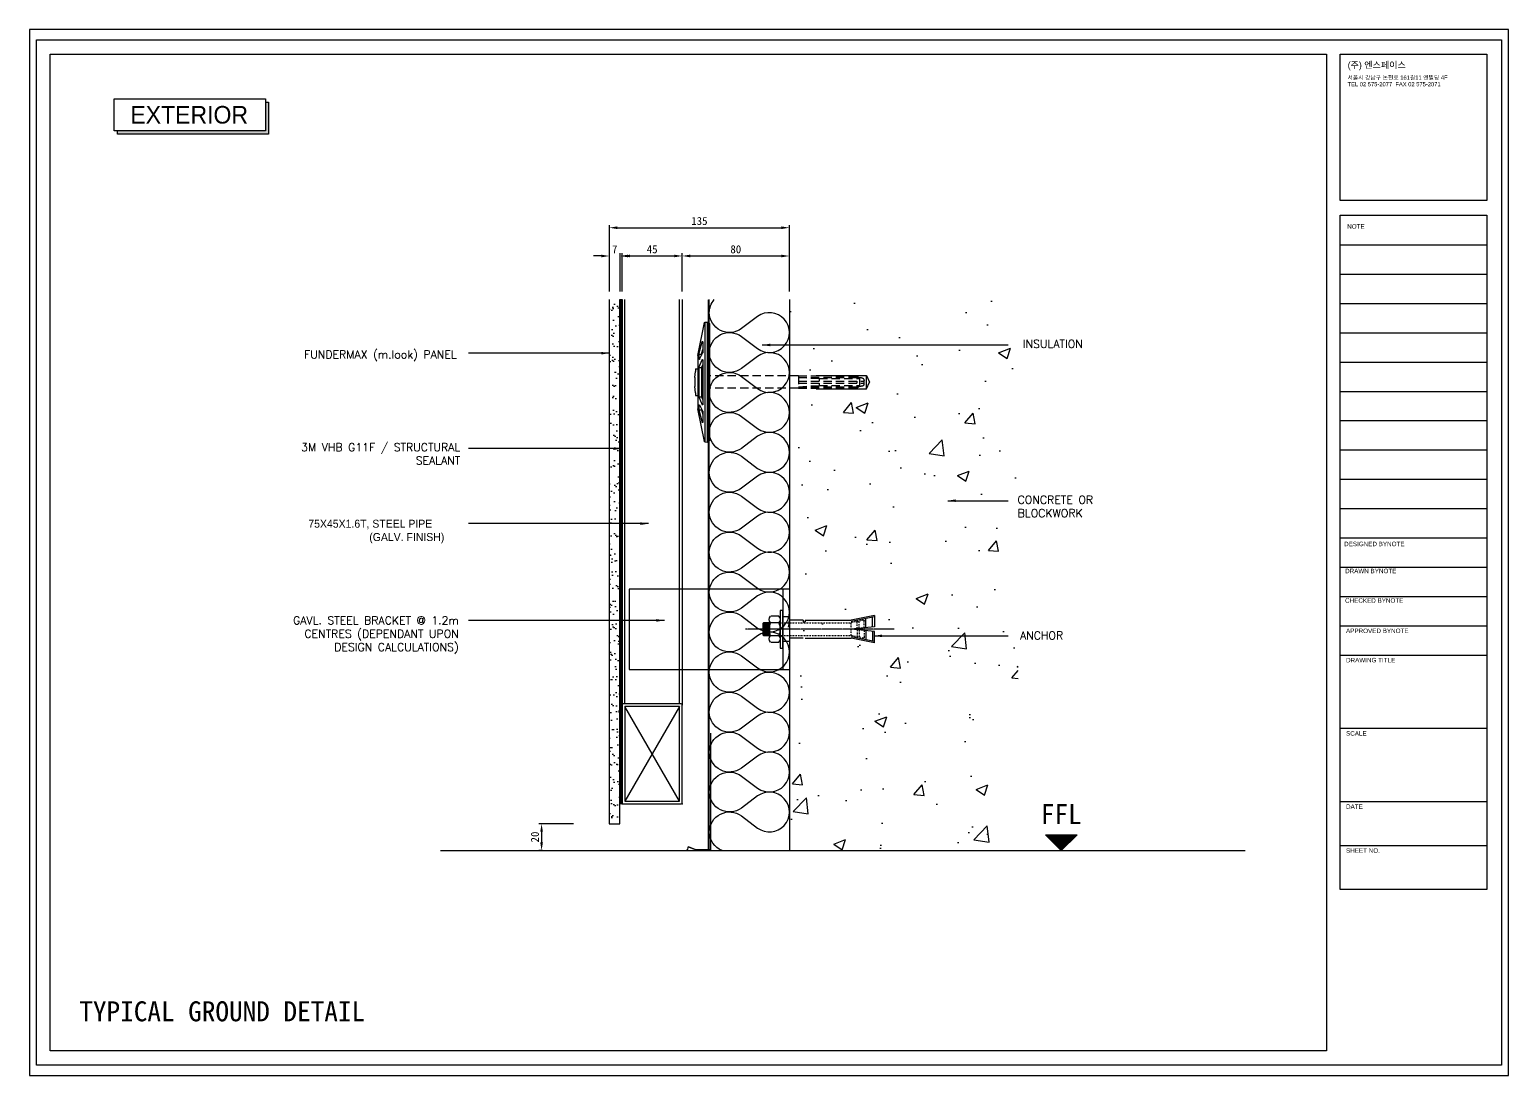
# Model space of a CAD drawing. Header units: millimetres. Extents: x 6755 to 21493, y 282 to 5565.
# Drawn here: x 15949 to 17057, y 282 to 1066 of the extents above; entities that cross this region are included whole.
import ezdxf
from ezdxf.enums import TextEntityAlignment as Align

# ---------------------------------------------------------------- set-up
doc = ezdxf.new("R2010")
doc.units = ezdxf.units.MM
doc.header["$MEASUREMENT"] = 0
for name, pattern in [('CENTER', [7.75, 7.25, -0.25, 0, -0.25]), ('DASHDOTX2', [2, 1, -0.5, 0, -0.5]), ('HIDDEN', [0.375, 0.25, -0.125])]:
    doc.linetypes.add(name, pattern=pattern)
for name, color, linetype in [('2', 2, 'Continuous'), ('3', 3, 'Continuous'), ('Bolt', 1, 'Continuous'), ('BREATHER', 150, 'Continuous'), ('DIM', 1, 'Continuous'), ('Dims', 1, 'Continuous'), ('Dämmstoff Miwo', 6, 'Continuous'), ('INSULATION', 2, 'Continuous'), ('Pressings', 3, 'Continuous'), ('Structure', 6, 'Continuous'), ('Vermin Mesh', 7, 'Continuous')]:
    doc.layers.add(name, color=color, linetype=linetype)
for name, color, linetype, true_color in [('4', 4, 'Continuous', 0x00ffff), ('Components', 7, 'Continuous', 0x000000), ('nt', 7, 'Continuous', 0x994c00), ('NT Panel', 7, 'Continuous', 0xbfff7f), ('TE 07', 7, 'Continuous', 0x000000), ('TEXT', 2, 'Continuous', 0xffff00)]:
    doc.layers.add(name, color=color, linetype=linetype, true_color=true_color)
doc.styles.add('Arial', font='arial.ttf')
doc.styles.add('HY울릉도L', font='Dotum.ttf')
doc.styles.add('style1', font='simplex.shx')
doc.dimstyles.new('Telling', dxfattribs={"dimscale": 2, "dimtxt": 3, "dimasz": 3, "dimexe": 1, "dimexo": 3, "dimgap": 1, "dimtad": 1, "dimdec": 1, "dimrnd": 1, "dimdsep": 46, "dimtxsty": 'Standard', "dimcen": 3, "dimclrd": 1, "dimclre": 1, "dimclrt": 2, "dimadec": 0, "dimazin": 0, "dimtfac": 1, "dimtdec": 1, "dimtofl": 0, "dimtmove": 0, "dimatfit": 0, "dimfxl": 1, "dimtolj": 1, "dimtzin": 0, "dimlwe": -1, "dimarcsym": 0})

# ---------------------------------------------------------------- blocks, each defined once
blk = doc.blocks.new('AL-TEMPLATE')
at = {"color": 9, "true_color": 0xc0c0c0}
for p, q in [((2716.82, 1392.97), (2800.02, 1392.97)), ((2716.82, 1376.33), (2800.02, 1376.33)), ((2716.82, 1359.69), (2800.02, 1359.69)), ((2716.82, 1343.05), (2800.02, 1343.05)), ((2716.82, 1326.41), (2800.02, 1326.41)), ((2716.82, 1309.77), (2800.02, 1309.77)), ((2716.82, 1293.13), (2800.02, 1293.13)), ((2716.82, 1276.49), (2800.02, 1276.49)), ((2716.82, 1259.85), (2800.02, 1259.85)), ((2716.82, 1243.21), (2800.02, 1243.21)), ((2716.82, 1209.93), (2800.02, 1209.93)), ((2716.82, 1193.29), (2800.02, 1193.29)), ((2716.82, 1176.65), (2800.02, 1176.65)), ((2716.82, 1118.41), (2800.02, 1118.41)), ((2716.82, 1076.81), (2800.02, 1076.81)), ((2716.82, 1051.85), (2800.02, 1051.85))]:
    blk.add_line(p, q, dxfattribs=at)
for points in [[(1976.34, 1509.45), (2808.34, 1509.45), (2808.34, 927.05), (1976.34, 927.05)], [(2716.82, 1501.32), (2800.02, 1501.32), (2800.02, 1418.12), (2716.82, 1418.12)], [(2716.82, 1409.8), (2800.02, 1409.8), (2800.02, 1026.89), (2716.82, 1026.89)]]:
    blk.add_lwpolyline(points, close=True, dxfattribs=at)
for points in [[(2716.82, 1226.57), (2800.02, 1226.57)], [(2716.82, 1160.01), (2800.02, 1160.01)]]:
    blk.add_lwpolyline(points, dxfattribs=at)
at = {"layer": 'nt', "color": 254, "linetype": 'Continuous', "true_color": 0xd6d6d6}
blk.add_lwpolyline([(1972.34, 1515.25), (1972.34, 921.25), (2812.34, 921.25), (2812.34, 1515.25)], close=True, dxfattribs=at)
at = {"layer": 'TE 07'}
blk.add_lwpolyline([(1984.07, 1501.32), (2709.08, 1501.32), (2709.08, 935.18), (1984.07, 935.18)], close=True, dxfattribs=at)
at = {"color": 150, "true_color": 0x007fff, "insert": (2721.06, 1496.93), "char_height": 3.6698, "width": 35.1369, "attachment_point": 1, "line_spacing_factor": 0.963855}
blk.add_mtext('\\fExpo M;(주) 엔스페이스', dxfattribs=at)
at = {"color": 7, "true_color": 0xffffff, "insert": (2720.94, 1489.17), "char_height": 2.3487, "width": 61.8214, "attachment_point": 1, "line_spacing_factor": 0.963855, "style": 'Arial'}
blk.add_mtext('\\fArial;서울시 강남구 논현로 161길11 엔빌딩 4F\\PTEL 02 575-2077  FAX 02 575-2071', dxfattribs=at)
at = {"color": 9, "true_color": 0xc0c0c0, "char_height": 2.5559, "attachment_point": 1, "line_spacing_factor": 0.963855}
for s, insert, width in [('\\fArial;NOTE', (2720.76, 1404.73), 11.9173), ('\\fArial;DESIGNED BYNOTE', (2719.01, 1224.39), 36.0906), ('\\fArial;DRAWN BYNOTE', (2719.56, 1209.04), 30.9788), ('\\fArial;CHECKED BYNOTE', (2719.56, 1192.25), 35.0282), ('\\fArial;APPROVED BYNOTE', (2720.1, 1175.04), 37.5533), ('\\fArial;DRAWING TITLE', (2720.1, 1158.4), 29.8086), ('\\fArial;SCALE', (2720.1, 1116.8), 13.8111), ('\\fArial;DATE', (2720.1, 1075.2), 11.517), ('\\fArial;SHEET NO.', (2720.1, 1050.24), 21.1247)]:
    blk.add_mtext(s, dxfattribs=dict(at, insert=insert, width=width))
blk = doc.blocks.new('Invert_Level')
at = {"layer": 'TEXT'}
h = blk.add_hatch(dxfattribs=at)
h.set_pattern_fill('ANSI31', color=256, scale=0.005, style=0)
h.set_pattern_definition([(45, (-30.990377, 6.33909), (-0.01122532, 0.01122532), [])])
h.paths.add_polyline_path([(1.98, 1.96), (-1.98, 1.96), (0, 0)])
for p, q in [((-1.98, 1.96), (1.98, 1.96)), ((-1.98, 1.96), (0, 0)), ((0, 0), (1.98, 1.96)), ((-4.95, 0), (4.95, 0))]:
    blk.add_line(p, q, dxfattribs=at)
for tag, p in [('INVERTOF', (0, 7.74)), ('00.000', (0, 3.3))]:
    blk.add_attdef(tag, text='', height=2.5, dxfattribs=at).set_placement(p, align=Align.CENTER)
blk = doc.blocks.new('*D140')
at = {"layer": 'Defpoints', "color": 0, "transparency": 16777216}
for p in [(16362.5, 470.9), (16332.6, 450.9), (16339.2, 450.9)]:
    blk.add_point(p, dxfattribs=at)
at = {"layer": 'Dims', "color": 1, "transparency": 16777216}
for p, q in [((16356.5, 470.9), (16330.6, 470.9)), ((16333.2, 450.9), (16330.6, 450.9))]:
    blk.add_line(p, q, dxfattribs=at)
at = {"layer": 'Dims', "color": 1, "lineweight": -2, "transparency": 16777216}
blk.add_line((16332.6, 464.9), (16332.6, 456.9), dxfattribs=at)
at = {"layer": 'Dims', "color": 1, "transparency": 16777216}
for points in [[(16331.6, 464.9), (16333.6, 464.9), (16332.6, 470.9)], [(16331.6, 456.9), (16333.6, 456.9), (16332.6, 450.9)]]:
    blk.add_solid(points, dxfattribs=at)
at = {"layer": 'Dims', "color": 2, "transparency": 16777216, "insert": (16327.6, 461), "char_height": 6, "attachment_point": 5, "rotation": 90}
blk.add_mtext('\\A1;20', dxfattribs=at)
blk = doc.blocks.new('al-anchor')
at = {"layer": 'Bolt', "linetype": 'CENTER'}
blk.add_line((450.1, 842.4), (450.1, 731), dxfattribs=at)
at = {"layer": 'Bolt'}
for p, q in [((439.9, 827.7), (443.4, 810.2)), ((439.9, 827.7), (448.5, 827.7)), ((440.8, 827.7), (444.3, 810.3)), ((448.6, 826.2), (441.2, 826.2)), ((449.1, 821.3), (442.1, 821.3)), ((448.5, 827.7), (450.1, 810.2)), ((451.8, 827.7), (450.1, 810.2)), ((451.2, 821.3), (458.2, 821.3)), ((451.7, 826.2), (459.1, 826.2)), ((460.4, 827.7), (451.8, 827.7)), ((459.4, 827.7), (455.9, 810.3)), ((460.4, 827.7), (456.9, 810.3)), ((443.4, 775.8), (443.4, 810.2)), ((456.9, 775.8), (456.9, 810.3)), ((443.4, 774.2), (443.4, 763.9)), ((455.7, 774.2), (455.7, 775.8)), ((456.9, 775.8), (455.7, 775.8)), ((456.9, 774.2), (455.7, 774.2)), ((456.9, 774.2), (456.9, 763.9)), ((440.4, 749.9), (440.4, 755.9)), ((440.9, 763.9), (440.9, 758.9)), ((459.4, 763.9), (440.9, 763.9)), ((445.4, 744.4), (445.4, 755.9)), ((454.9, 755.9), (454.9, 744.4)), ((459.4, 763.9), (459.4, 758.9)), ((459.9, 755.9), (459.9, 749.9)), ((454.9, 748.9), (445.4, 748.9)), ((454.9, 748.4), (445.4, 748.4)), ((454.9, 747.9), (445.4, 747.9)), ((454.9, 747.4), (445.4, 747.4)), ((454.9, 746.9), (445.4, 746.9)), ((454.9, 746.4), (445.4, 746.4)), ((454.9, 745.9), (445.4, 745.9)), ((454.9, 745.4), (445.4, 745.4)), ((454.9, 744.9), (445.4, 744.9)), ((454.9, 744.4), (445.4, 744.4)), ((445.4, 744.4), (445.9, 743.9)), ((454.4, 743.9), (445.9, 743.9)), ((454.4, 743.9), (454.9, 744.4))]:
    blk.add_line(p, q, dxfattribs=at)
at = {"layer": 'Bolt', "linetype": 'DASHDOTX2'}
for p, q in [((443.5, 819.5), (445.3, 810.3)), ((449.2, 820), (444, 820)), ((449.6, 816.1), (444.1, 816.1)), ((449.7, 814.8), (444.4, 814.8)), ((445.4, 755.9), (445.4, 810.2)), ((445.4, 810.2), (454.9, 810.2)), ((450.6, 814.8), (455.9, 814.8)), ((450.7, 816.1), (456.1, 816.1)), ((451.1, 820), (456.3, 820)), ((454.9, 755.9), (454.9, 810.2)), ((456.8, 819.5), (455, 810.3))]:
    blk.add_line(p, q, dxfattribs=at)
at = {"layer": 'Bolt'}
blk.add_lwpolyline([(436, 758.9), (464, 758.9), (464, 756.9), (436, 756.9)], close=True, dxfattribs=at)
at = {"layer": 'Bolt', "linetype": 'DASHDOTX2'}
for centre, start, end in [((444, 819.5), 91.5299, 176.3045), ((456.3, 819.5), 3.6955, 88.4701)]:
    blk.add_arc(centre, 0.513, start, end, dxfattribs=at)
at = {"layer": 'Bolt'}
for centre, radius, start, end in [((442.9, 753.3), 3.58, 45.683, 134.317), ((450.1, 745.3), 11.6, 65.7903, 114.2097), ((457.4, 753.3), 3.58, 45.683, 134.317), ((442.9, 752.4), 3.58, 225.683, 314.317), ((450.1, 760.4), 11.6, 245.7903, 294.2097), ((457.4, 752.4), 3.58, 225.683, 314.317)]:
    blk.add_arc(centre, radius, start, end, dxfattribs=at)
blk = doc.blocks.new('Insulation Anchor')
at = {"layer": 'Components'}
for p, q in [((23834.6, 1327.2), (23832.3, 1322.3)), ((23834.6, 1317.3), (23832.3, 1322.3)), ((23834.6, 1317.3), (23834.6, 1327.2)), ((23872.3, 1327.2), (23834.6, 1327.2)), ((23872.3, 1317.3), (23834.6, 1317.3))]:
    blk.add_line(p, q, dxfattribs=at)
for points in [[(23953.9, 1367.3), (23952.3, 1366.3)], [(23952.3, 1366.3), (23952.3, 1278.3)], [(23953.9, 1367.3), (23953.9, 1277.3)], [(23955.6, 1367.2), (23953.9, 1367.3)], [(23955.6, 1367.2), (23955.6, 1277.5)], [(23955.9, 1366.9), (23955.9, 1366.9), (23955.9, 1366.9), (23955.9, 1367), (23955.8, 1367), (23955.8, 1367.1), (23955.7, 1367.1), (23955.6, 1367.2)], [(23960.9, 1342.3), (23955.9, 1366.9)], [(23957.8, 1352.5), (23957.8, 1352.5), (23957.8, 1352.6), (23957.8, 1352.7), (23957.7, 1352.7), (23957.6, 1352.7), (23957.6, 1352.7), (23957.5, 1352.7), (23957.4, 1352.6), (23957.3, 1352.5), (23957.3, 1352.5)], [(23957.3, 1352.5), (23957.3, 1344.1)], [(23958.2, 1343.1), (23957.3, 1346.6)], [(23957.3, 1344.1), (23957.4, 1343.9)], [(23959.7, 1339.4), (23957.4, 1343.9)], [(23960.1, 1343.1), (23957.8, 1352.5)], [(23958.2, 1343.1), (23958.2, 1342.4)], [(23960.1, 1343.1), (23958.2, 1343.1)], [(23960.1, 1343.1), (23960.1, 1339.5)], [(23960.9, 1342.3), (23960.9, 1302.3)], [(23957.8, 1339), (23957.8, 1339), (23957.8, 1339.1), (23957.7, 1339.1), (23957.7, 1339.2), (23957.6, 1339.2), (23957.6, 1339.2), (23957.5, 1339.2), (23957.5, 1339.1), (23957.4, 1339.1), (23957.4, 1339), (23957.3, 1339), (23957.3, 1339), (23957.3, 1338.9)], [(23957.3, 1338.9), (23957.3, 1305.3)], [(23960.1, 1333.1), (23958.2, 1333.1), (23957.3, 1335.3)], [(23960.1, 1333.1), (23957.8, 1339)], [(23958.2, 1333.1), (23958.2, 1311.2)], [(23959.7, 1339.4), (23959.7, 1339.4), (23959.7, 1339.3), (23959.8, 1339.3), (23959.8, 1339.3), (23959.9, 1339.3), (23960, 1339.3), (23960, 1339.3), (23960, 1339.3), (23960, 1339.4), (23960.1, 1339.4), (23960.1, 1339.5), (23960.1, 1339.5)], [(23960.1, 1333.1), (23960.1, 1311.2)], [(23962.6, 1332.3), (23960.9, 1332.3)], [(23962.6, 1332.3), (23962.6, 1330.3)], [(23958.2, 1327.2), (23957.3, 1327.2)], [(23963.1, 1325.6), (23962.6, 1330.3)], [(23963.1, 1325.6), (23963.1, 1318.9)], [(23958.2, 1317.4), (23957.3, 1317.4)], [(23960.1, 1311.2), (23958.2, 1311.2), (23957.3, 1309)], [(23960.1, 1311.2), (23957.8, 1305.2)], [(23962.6, 1312.3), (23960.9, 1312.3)], [(23962.6, 1314.3), (23963.1, 1318.9)], [(23962.6, 1314.3), (23962.6, 1312.3)], [(23955.9, 1277.7), (23960.9, 1302.3)], [(23957.3, 1305.3), (23957.3, 1305.2), (23957.4, 1305.2), (23957.4, 1305.1), (23957.5, 1305.1), (23957.5, 1305.1), (23957.6, 1305.1), (23957.6, 1305.1), (23957.7, 1305.1), (23957.7, 1305.1), (23957.8, 1305.1), (23957.8, 1305.2)], [(23960.1, 1301.4), (23958.2, 1301.4), (23957.3, 1297.9)], [(23957.4, 1300.6), (23957.3, 1300.4)], [(23957.3, 1300.4), (23957.3, 1292.2)], [(23959.7, 1305.1), (23957.4, 1300.6)], [(23960.1, 1301.4), (23957.8, 1292.1)], [(23958.2, 1302.3), (23958.2, 1301.4)], [(23960.1, 1305), (23960.1, 1305.1), (23960.1, 1305.1), (23960, 1305.2), (23960, 1305.2), (23960, 1305.3), (23959.9, 1305.3), (23959.8, 1305.3), (23959.8, 1305.2), (23959.7, 1305.2), (23959.7, 1305.2), (23959.7, 1305.1)], [(23960.1, 1305), (23960.1, 1301.4)], [(23957.3, 1292.2), (23957.3, 1292.1), (23957.3, 1292), (23957.4, 1292), (23957.4, 1291.9), (23957.5, 1291.9), (23957.5, 1291.9), (23957.6, 1291.9), (23957.6, 1291.9), (23957.7, 1291.9), (23957.7, 1291.9), (23957.8, 1291.9), (23957.8, 1292), (23957.8, 1292), (23957.8, 1292.1)], [(23955.6, 1277.5), (23953.9, 1277.3), (23952.3, 1278.3)], [(23955.6, 1277.5), (23955.7, 1277.5), (23955.8, 1277.5), (23955.8, 1277.5), (23955.9, 1277.5), (23955.9, 1277.6), (23955.9, 1277.6), (23955.9, 1277.7)]]:
    blk.add_lwpolyline(points, dxfattribs=at)
at = {"layer": 'Components', "linetype": 'HIDDEN', "ltscale": 25}
for points in [[(23838.4, 1325.6), (23838.3, 1325.5), (23838.2, 1325.5), (23838.1, 1325.5), (23838, 1325.5), (23837.9, 1325.5), (23837.8, 1325.4), (23837.7, 1325.4), (23837.6, 1325.3), (23837.5, 1325.3), (23837.4, 1325.3), (23837.3, 1325.2), (23837.3, 1325.2), (23837.2, 1325.1), (23837.1, 1325.1), (23837.1, 1325), (23837, 1324.9), (23836.9, 1324.9), (23836.8, 1324.8), (23836.8, 1324.7), (23836.7, 1324.6), (23836.7, 1324.6), (23836.6, 1324.5), (23836.6, 1324.4), (23836.6, 1324.3), (23836.5, 1324.2), (23836.5, 1324.1), (23836.4, 1324), (23836.4, 1323.9), (23836.4, 1323.9), (23836.4, 1323.7), (23836.3, 1323.7), (23836.3, 1323.5)], [(23836.3, 1321), (23836.3, 1320.9), (23836.4, 1320.8), (23836.4, 1320.8), (23836.4, 1320.6), (23836.4, 1320.5), (23836.5, 1320.5), (23836.5, 1320.3), (23836.6, 1320.3), (23836.6, 1320.2), (23836.6, 1320), (23836.7, 1320), (23836.7, 1319.9), (23836.8, 1319.8), (23836.8, 1319.8), (23836.9, 1319.7), (23837, 1319.6), (23837.1, 1319.6), (23837.1, 1319.5), (23837.2, 1319.4), (23837.3, 1319.3), (23837.3, 1319.3), (23837.4, 1319.3), (23837.5, 1319.2), (23837.6, 1319.2), (23837.7, 1319.1), (23837.8, 1319.1), (23837.9, 1319.1), (23838, 1319.1), (23838.1, 1319.1), (23838.2, 1319.1), (23838.3, 1319.1), (23838.4, 1319.1)], [(23836.4, 1323.5), (23836.4, 1321)], [(23885.5, 1323), (23836.4, 1323)], [(23885.5, 1321.5), (23836.4, 1321.5)], [(23839.8, 1325.6), (23838.4, 1325.6)], [(23841.8, 1326.7), (23839.8, 1325.5)], [(23841.8, 1325.8), (23839.8, 1325.2)], [(23839.8, 1325.5), (23839.8, 1319.1)], [(23870, 1324.9), (23839.8, 1324.9)], [(23870, 1319.8), (23839.8, 1319.8)], [(23885.5, 1327), (23841.8, 1326.7)], [(23841.8, 1326.7), (23841.8, 1326.7)], [(23885.5, 1325.8), (23841.8, 1325.8)], [(23841.8, 1325.8), (23841.8, 1324.9)], [(23841.8, 1323), (23841.8, 1321.5)], [(23841.8, 1319.8), (23841.8, 1318.7)], [(23885.5, 1325.8), (23870, 1324.9)], [(23870, 1324.9), (23870, 1323)], [(23870, 1321.5), (23870, 1319.8)], [(23885.5, 1318.7), (23870, 1319.8)], [(23885.5, 1327), (23952.3, 1327)], [(23885.5, 1327), (23885.5, 1317.5)], [(23839.8, 1319.1), (23838.4, 1319.1)], [(23841.8, 1318.7), (23839.8, 1319.3)], [(23841.8, 1317.9), (23839.8, 1319.1)], [(23885.5, 1318.7), (23841.8, 1318.7)], [(23885.5, 1317.6), (23841.8, 1317.9)], [(23841.8, 1317.9), (23841.8, 1317.9)], [(23885.5, 1317.6), (23952.3, 1317.6)]]:
    blk.add_lwpolyline(points, dxfattribs=at)
blk = doc.blocks.new('75-45_pipe')
at = {"layer": '3', "color": 4}
for p, q in [((-3668.1, 5689.5), (-3739.1, 5648.5)), ((-3739.1, 5689.5), (-3668.1, 5648.5))]:
    blk.add_line(p, q, dxfattribs=at)
blk.add_lwpolyline([(-3740.1, 5646.5), (-3667.1, 5646.5, 0.414214), (-3666.1, 5647.5), (-3666.1, 5690.5, 0.414214), (-3667.1, 5691.5), (-3740.1, 5691.5, 0.414214), (-3741.1, 5690.5), (-3741.1, 5647.5, 0.414214)], format="xyb", close=True, dxfattribs=at)
blk.add_lwpolyline([(-3739.1, 5648.5), (-3668.1, 5648.5), (-3668.1, 5689.5), (-3739.1, 5689.5)], close=True, dxfattribs=at)
at = {"layer": 'DIM'}
for p in [(-3741.1, 5691.5), (-3666.1, 5691.5), (-3741.1, 5646.5), (-3666.1, 5646.5)]:
    blk.add_point(p, dxfattribs=at)
blk = doc.blocks.new('*D152')
at = {"layer": 'Defpoints', "color": 0, "transparency": 16777216}
for p in [(16391.4, 896.6), (16383.4, 863.9), (16391.4, 863.9)]:
    blk.add_point(p, dxfattribs=at)
at = {"layer": 'Dims', "color": 1, "transparency": 16777216}
for p, q in [((16383.4, 869.9), (16383.4, 898.6)), ((16391.4, 869.9), (16391.4, 898.6))]:
    blk.add_line(p, q, dxfattribs=at)
at = {"layer": 'Dims', "color": 1, "lineweight": -2, "transparency": 16777216}
for p, q in [((16377.4, 896.6), (16371.4, 896.6)), ((16397.4, 896.6), (16403.4, 896.6))]:
    blk.add_line(p, q, dxfattribs=at)
at = {"layer": 'Dims', "color": 1, "transparency": 16777216}
for points in [[(16377.4, 897.6), (16377.4, 895.6), (16383.4, 896.6)], [(16397.4, 897.6), (16397.4, 895.6), (16391.4, 896.6)]]:
    blk.add_solid(points, dxfattribs=at)
at = {"layer": 'Dims', "color": 2, "transparency": 16777216, "insert": (16387.4, 901.6), "char_height": 6, "attachment_point": 5}
blk.add_mtext('\\A1;7', dxfattribs=at)
blk = doc.blocks.new('*D153')
at = {"layer": 'Defpoints', "color": 0, "transparency": 16777216}
for p in [(16438, 896.6), (16393, 863.9), (16438, 863.9)]:
    blk.add_point(p, dxfattribs=at)
at = {"layer": 'Dims', "color": 1, "transparency": 16777216}
for p, q in [((16393, 869.9), (16393, 898.6)), ((16438, 869.9), (16438, 898.6))]:
    blk.add_line(p, q, dxfattribs=at)
at = {"layer": 'Dims', "color": 1, "lineweight": -2, "transparency": 16777216}
blk.add_line((16399, 896.6), (16432, 896.6), dxfattribs=at)
at = {"layer": 'Dims', "color": 1, "transparency": 16777216}
for points in [[(16399, 897.6), (16399, 895.6), (16393, 896.6)], [(16432, 897.6), (16432, 895.6), (16438, 896.6)]]:
    blk.add_solid(points, dxfattribs=at)
at = {"layer": 'Dims', "color": 2, "transparency": 16777216, "insert": (16415.5, 901.6), "char_height": 6, "attachment_point": 5}
blk.add_mtext('\\A1;45', dxfattribs=at)
blk = doc.blocks.new('*D154')
at = {"layer": 'Defpoints', "color": 0, "transparency": 16777216}
for p in [(16518.4, 896.6), (16438, 864.5), (16518.4, 864.5)]:
    blk.add_point(p, dxfattribs=at)
at = {"layer": 'Dims', "color": 1, "transparency": 16777216}
for p, q in [((16438, 870.5), (16438, 898.6)), ((16518.4, 870.5), (16518.4, 898.6))]:
    blk.add_line(p, q, dxfattribs=at)
at = {"layer": 'Dims', "color": 1, "lineweight": -2, "transparency": 16777216}
blk.add_line((16444, 896.6), (16512.4, 896.6), dxfattribs=at)
at = {"layer": 'Dims', "color": 1, "transparency": 16777216}
for points in [[(16444, 897.6), (16444, 895.6), (16438, 896.6)], [(16512.4, 897.6), (16512.4, 895.6), (16518.4, 896.6)]]:
    blk.add_solid(points, dxfattribs=at)
at = {"layer": 'Dims', "color": 2, "transparency": 16777216, "insert": (16478.2, 901.6), "char_height": 6, "attachment_point": 5}
blk.add_mtext('\\A1;80', dxfattribs=at)
blk = doc.blocks.new('*D155')
at = {"layer": 'Defpoints', "color": 0, "transparency": 16777216}
for p in [(16518.4, 917.8), (16383.4, 863.9), (16518.4, 863.9)]:
    blk.add_point(p, dxfattribs=at)
at = {"layer": 'Dims', "color": 1, "transparency": 16777216}
for p, q in [((16383.4, 869.9), (16383.4, 919.8)), ((16518.4, 869.9), (16518.4, 919.8))]:
    blk.add_line(p, q, dxfattribs=at)
at = {"layer": 'Dims', "color": 1, "lineweight": -2, "transparency": 16777216}
blk.add_line((16389.4, 917.8), (16512.4, 917.8), dxfattribs=at)
at = {"layer": 'Dims', "color": 1, "transparency": 16777216}
for points in [[(16389.4, 918.8), (16389.4, 916.8), (16383.4, 917.8)], [(16512.4, 918.8), (16512.4, 916.8), (16518.4, 917.8)]]:
    blk.add_solid(points, dxfattribs=at)
at = {"layer": 'Dims', "color": 2, "transparency": 16777216, "insert": (16450.9, 922.8), "char_height": 6, "attachment_point": 5}
blk.add_mtext('\\A1;135', dxfattribs=at)

msp = doc.modelspace()

# ---------------------------------------------------------------- hatches: boundary and pattern name
h = msp.add_hatch()
h.set_pattern_fill('NET3', color=256, scale=0.15, style=0)
h.set_pattern_definition([(0, (17210.8351, -2908.4306), (0, 0.47625), []), (60, (17210.8351, -2908.4306), (-0.4124446, 0.238125), []), (120, (17210.8351, -2908.4306), (-0.4124446, -0.238125), [])])
h.paths.add_polyline_path([(16392.959, 863.867), (16391.359, 863.867), (16391.359, 485.903), (16392.959, 485.903)])
at = {"layer": 'DIM'}
msp.add_hatch(color=6, dxfattribs=at).paths.add_polyline_path([(16127.949, 1011.909), (16125.553, 1011.909), (16125.553, 990.373), (16014.517, 990.373), (16014.517, 987.813), (16127.949, 987.813)])
at = {"layer": 'NT Panel'}
h = msp.add_hatch(dxfattribs=at)
h.set_pattern_fill('AR-SAND', color=30, scale=0.2, style=0)
h.set_pattern_definition([(37.5, (17101.024, -1823.9775), (-0.320006, 9.788265), [0, -7.7216, 0, -8.636, 0, -8.255]), (7.5, (17101.024, -1823.977), (8.990466, 14.3365), [0, -4.1656, 0, -6.9596, 0, -2.667]), (327.5, (17094.776, -1823.9775), (15.819847, 0.028744), [0, -2.54, 0, -9.144, 0, -11.938]), (317.5, (17094.776, -1823.977), (15.27113, 4.458586), [0, -1.27, 0, -5.9944, 0, -6.858])])
h.paths.add_polyline_path([(16391.359, 863.867), (16383.359, 863.867), (16383.359, 470.903), (16391.359, 470.903)])
at = {"layer": 'Structure'}
h = msp.add_hatch(dxfattribs=at)
h.set_pattern_fill('AR-CONC', color=256, scale=0.5, style=0)
h.set_pattern_definition([(50, (18383.37, -1823.98), (91.0923, -7.9695), [9.525, -104.775]), (355, (18383.37, -1823.98), (-17.6217, 95.5284), [7.62, -83.8203]), (100.4514, (18390.96, -1824.64), (73.4706, 87.5589), [8.095, -89.045]), (46.1842, (18383.37, -1798.58), (135.5395, -21.021), [14.2875, -157.1625]), (96.6356, (18394.67, -1800.33), (118.702, 123.713), [12.1425, -133.568]), (351.184, (18383.37, -1798.58), (118.702, 123.713), [11.43, -125.73]), (21, (18396.07, -1804.93), (75.8072, -51.1326), [9.525, -104.775]), (326, (18396.07, -1804.93), (30.901, 92.094), [7.62, -83.82]), (71.4514, (18402.39, -1809.19), (106.7082, 40.9614), [8.095, -89.045]), (37.5, (18383.37, -1823.977), (1.5443, 42.27752), [0, -82.804, 0, -85.09, 0, -84.1375]), (7.5, (18383.37, -1823.977), (33.4098, 50.0903), [0, -48.514, 0, -80.899, 0, -32.0675]), (327.5, (18355.05, -1823.977), (67.7953, -2.86437), [0, -31.75, 0, -99.06, 0, -131.445]), (317.5, (18342.35, -1823.98), (74.0646, 12.7132), [0, -41.275, 0, -65.786, 0, -93.345])])
h.paths.add_polyline_path([(16689.642, 450.903), (16690.466, 863.867), (16518.359, 863.867), (16518.359, 450.903)])

# ---------------------------------------------------------------- linework, layer by layer
msp.add_lwpolyline([(16391.359, 863.867), (16392.959, 863.867), (16392.959, 485.903), (16391.359, 485.903)], close=True)
at = {"linetype": 'HIDDEN', "ltscale": 20, "const_width": 1}
msp.add_lwpolyline([(16459.377, 539.057), (16459.377, 451.506), (16448.05, 451.506), (16442.369, 453.759)], dxfattribs=at)
at = {"layer": '2'}
msp.add_line((16256.89, 450.903), (16860.074, 450.903), dxfattribs=at)
at = {"layer": '3', "color": 4}
for p, q in [((16392.959, 559.903), (16392.959, 863.867)), ((16394.959, 560.903), (16394.959, 863.867)), ((16435.959, 560.903), (16435.959, 863.867)), ((16437.959, 863.867), (16437.959, 559.903))]:
    msp.add_line(p, q, dxfattribs=at)
at = {"layer": 'BREATHER', "linetype": 'HIDDEN', "ltscale": 25, "const_width": 1}
msp.add_lwpolyline([(16457.517, 863.867), (16457.517, 451.785), (16457.517, 451.785)], dxfattribs=at)
at = {"layer": 'DIM', "color": 6}
msp.add_lwpolyline([(16012.12, 1014.47), (16125.553, 1014.47), (16125.553, 990.373), (16012.12, 990.373)], close=True, dxfattribs=at)
msp.add_lwpolyline([(16125.553, 1011.909), (16127.949, 1011.909), (16127.949, 987.813), (16014.517, 987.813), (16014.517, 990.373)], dxfattribs=at)
at = {"layer": 'Dämmstoff Miwo'}
msp.add_arc((16498.359, 623.237), 20, 345.95518, 0, dxfattribs=at)
at = {"layer": 'INSULATION'}
msp.add_line((16458.359, 450.903), (16458.359, 863.867), dxfattribs=at)
msp.add_lwpolyline([(16467.895, 450.903, -0.30374764), (16458.359, 464.73, -0.61592596), (16482.488, 476.775), (16494.527, 467.748, 1.98288671), (16494.567, 491.765), (16482.448, 482.741, -0.61124575), (16458.359, 494.661, -0.61592544), (16482.488, 506.706), (16494.527, 497.679, 1.98288671), (16494.567, 521.697), (16482.448, 512.673, -0.61124564), (16458.359, 524.593, -0.61592556), (16482.488, 536.638), (16494.527, 527.611, 1.98288671), (16494.567, 551.629), (16482.448, 542.605, -0.61124561), (16458.359, 554.525, -0.61592559), (16482.488, 566.57), (16494.527, 557.543, 1.98288671), (16494.567, 581.56), (16482.448, 572.536, -0.61124583), (16458.359, 584.456, -0.00350122), (16458.361, 584.668, -0.61720134), (16482.49, 596.769), (16494.53, 587.742, 1.98288671), (16494.569, 611.759), (16482.451, 602.735, -0.61124568), (16458.361, 614.655, -0.61592552), (16482.49, 626.7), (16494.53, 617.673, 1.98288671), (16494.569, 641.691), (16482.451, 632.667, -0.61124555), (16458.361, 644.587, -0.61592565), (16482.49, 656.632), (16494.53, 647.605, 1.98288671), (16494.569, 671.622), (16482.451, 662.598, -0.61124553), (16458.361, 674.518, -0.61592568), (16482.49, 686.563), (16494.53, 677.536, 1.98288671), (16494.569, 701.554), (16482.451, 692.53, -0.61124574), (16458.361, 704.45, -0.61592545), (16482.49, 716.495), (16494.53, 707.468, 1.98288671), (16494.569, 731.486), (16482.451, 722.461, -0.61124518), (16458.361, 734.381, -0.61592604), (16482.49, 746.427), (16494.53, 737.4, 1.98288671), (16494.569, 761.417), (16482.451, 752.393, -0.61124506), (16458.361, 764.313, -0.61592616), (16482.49, 776.358), (16494.53, 767.331, 1.98288671), (16494.569, 791.349), (16482.451, 782.325, -0.61124503), (16458.361, 794.245, -0.61592619), (16482.49, 806.29), (16494.53, 797.263, 1.98288671), (16494.569, 821.281), (16482.451, 812.256, -0.61124525), (16458.361, 824.176, -0.61592596), (16482.49, 836.221), (16494.53, 827.194, 1.98288671), (16494.569, 851.212), (16482.451, 842.188, -0.61124575), (16458.361, 854.108, -0.17781331), (16461.986, 863.867, -0.17781331)], format="xyb", dxfattribs=at)
at = {"layer": 'NT Panel', "color": 30}
msp.add_lwpolyline([(16383.359, 863.867), (16383.359, 470.903), (16391.359, 470.903), (16391.359, 863.867)], dxfattribs=at)
at = {"layer": 'Pressings'}
msp.add_line((16513.359, 646.698), (16513.359, 586.698), dxfattribs=at)
msp.add_lwpolyline([(16518.359, 646.698), (16398.359, 646.698), (16398.359, 586.698), (16518.359, 586.698)], dxfattribs=at)
at = {"layer": 'Structure'}
msp.add_lwpolyline([(16518.359, 863.867), (16518.359, 450.903)], dxfattribs=at)
at = {"layer": 'Vermin Mesh'}
msp.add_arc((16440.5, 452.924), 2.048, 279.265412, 24.082018, dxfattribs=at)

# ---------------------------------------------------------------- block references
at = {"xscale": -1, "rotation": 270}
msp.add_blockref('al-anchor', (15754.483, 166.697), dxfattribs=at)
at = {"layer": '4', "xscale": 1.32, "yscale": 1.32, "zscale": 1.32}
msp.add_blockref('AL-TEMPLATE', (13345.212, -933.786), dxfattribs=at)
at = {"layer": 'DIM', "rotation": 270}
msp.add_blockref('75-45_pipe', (10746.461, -3180.222), dxfattribs=at)
at = {"layer": 'Structure', "xscale": -1}
msp.add_blockref('Insulation Anchor', (40410.69, -520.214), dxfattribs=at)
at = {"layer": 'TEXT', "xscale": 6, "yscale": 6, "zscale": 6}
msp.add_blockref('Invert_Level', (16722.252, 450.903), dxfattribs=at).add_auto_attribs({'00.000': 'FFL'})

# ---------------------------------------------------------------- texts
at = {"layer": 'TEXT', "color": 7, "style": 'HY울릉도L'}
msp.add_text('EXTERIOR', height=13.2001, dxfattribs=at).set_placement((16024.238, 995.877))
at = {"layer": 'TEXT'}
msp.add_text('TYPICAL GROUND DETAIL', height=15, dxfattribs=at).set_placement((15985.994, 322.828))
at = {"layer": 'TEXT', "char_height": 6, "style": 'style1'}
for s, insert, width, attachment_point in [('INSULATION', (16738.394, 833.683), 63.01319, 3), ('\\pxqr;FUNDERMAX (m.look) PANEL', (16268.953, 825.82), 153.91383, 3), ('\\pxqr;3M VHB G11F / STRUCTURAL SEALANT', (16123.966, 756.228), 147.63272, 1), ('\\pxql;CONCRETE OR \\PBLOCKWORK', (16837.128, 716.805), 147.63272, 3), ('\\pi57.67;{\\fHY울릉도L|b0|i0|c129|p18;75X45X1.6T, STEEL PIPE\\P\\pi103.38;(GALV. FINISH)}', (16100.027, 698.886), 174.76225, 1), ('\\pxqr;GAVL. STEEL BRACKET @ 1.2m CENTRES (DEPENDANT UPON DESIGN CALCULATIONS)', (16122.839, 626.412), 147.63272, 1), ('ANCHOR', (16723.691, 615.092), 147.63272, 3)]:
    msp.add_mtext(s, dxfattribs=dict(at, insert=insert, width=width, attachment_point=attachment_point))

# ---------------------------------------------------------------- dimensions: what is measured, and where the dimension line sits
at = {"layer": 'Dims'}
for base, p1, p2, picture, middle in [((16518.359, 917.821), (16383.359, 863.867), (16518.359, 863.867), '*D155', (16450.859, 922.821)), ((16437.959, 896.606), (16392.959, 863.867), (16437.959, 863.867), '*D153', (16415.459, 901.606)), ((16518.359, 896.606), (16437.959, 864.492), (16518.359, 864.492), '*D154', (16478.159, 901.606))]:
    dim = msp.add_linear_dim(base=base, p1=p1, p2=p2, dimstyle='Telling', dxfattribs=at)
    dim.commit()
    dim.dimension.update_dxf_attribs({"geometry": picture, "text_midpoint": middle})
dim = msp.add_linear_dim(base=(16391.359, 896.606), p1=(16383.359, 863.867), p2=(16391.359, 863.867), text='7', dimstyle='Telling', dxfattribs=at)
dim.commit()
dim.dimension.update_dxf_attribs({"geometry": '*D152', "text_midpoint": (16387.359, 896.606), "dimtype": 160})
dim = msp.add_linear_dim(base=(16332.575, 450.903), p1=(16362.484, 470.903), p2=(16339.242, 450.903), angle=90, dimstyle='Telling', dxfattribs=at)
dim.commit()
dim.dimension.update_dxf_attribs({"geometry": '*D140', "text_midpoint": (16332.575, 460.956), "dimtype": 160})

# ---------------------------------------------------------------- leaders
for points in [[(16383.359, 823.723), (16277.7, 823.723)], [(16498.047, 829.884), (16682.501, 829.884)], [(16392.959, 752.234), (16277.7, 752.234)], [(16637.173, 713.147), (16682.501, 713.147)], [(16412.747, 695.947), (16277.7, 695.947)], [(16424.663, 623.42), (16277.7, 623.42)], [(16581.779, 611.805), (16682.501, 611.805)]]:
    msp.add_leader(points, dimstyle='Telling', override={"dimgap": 1, "dimtad": 0}, dxfattribs=at)

doc.saveas('drawing.dxf')
